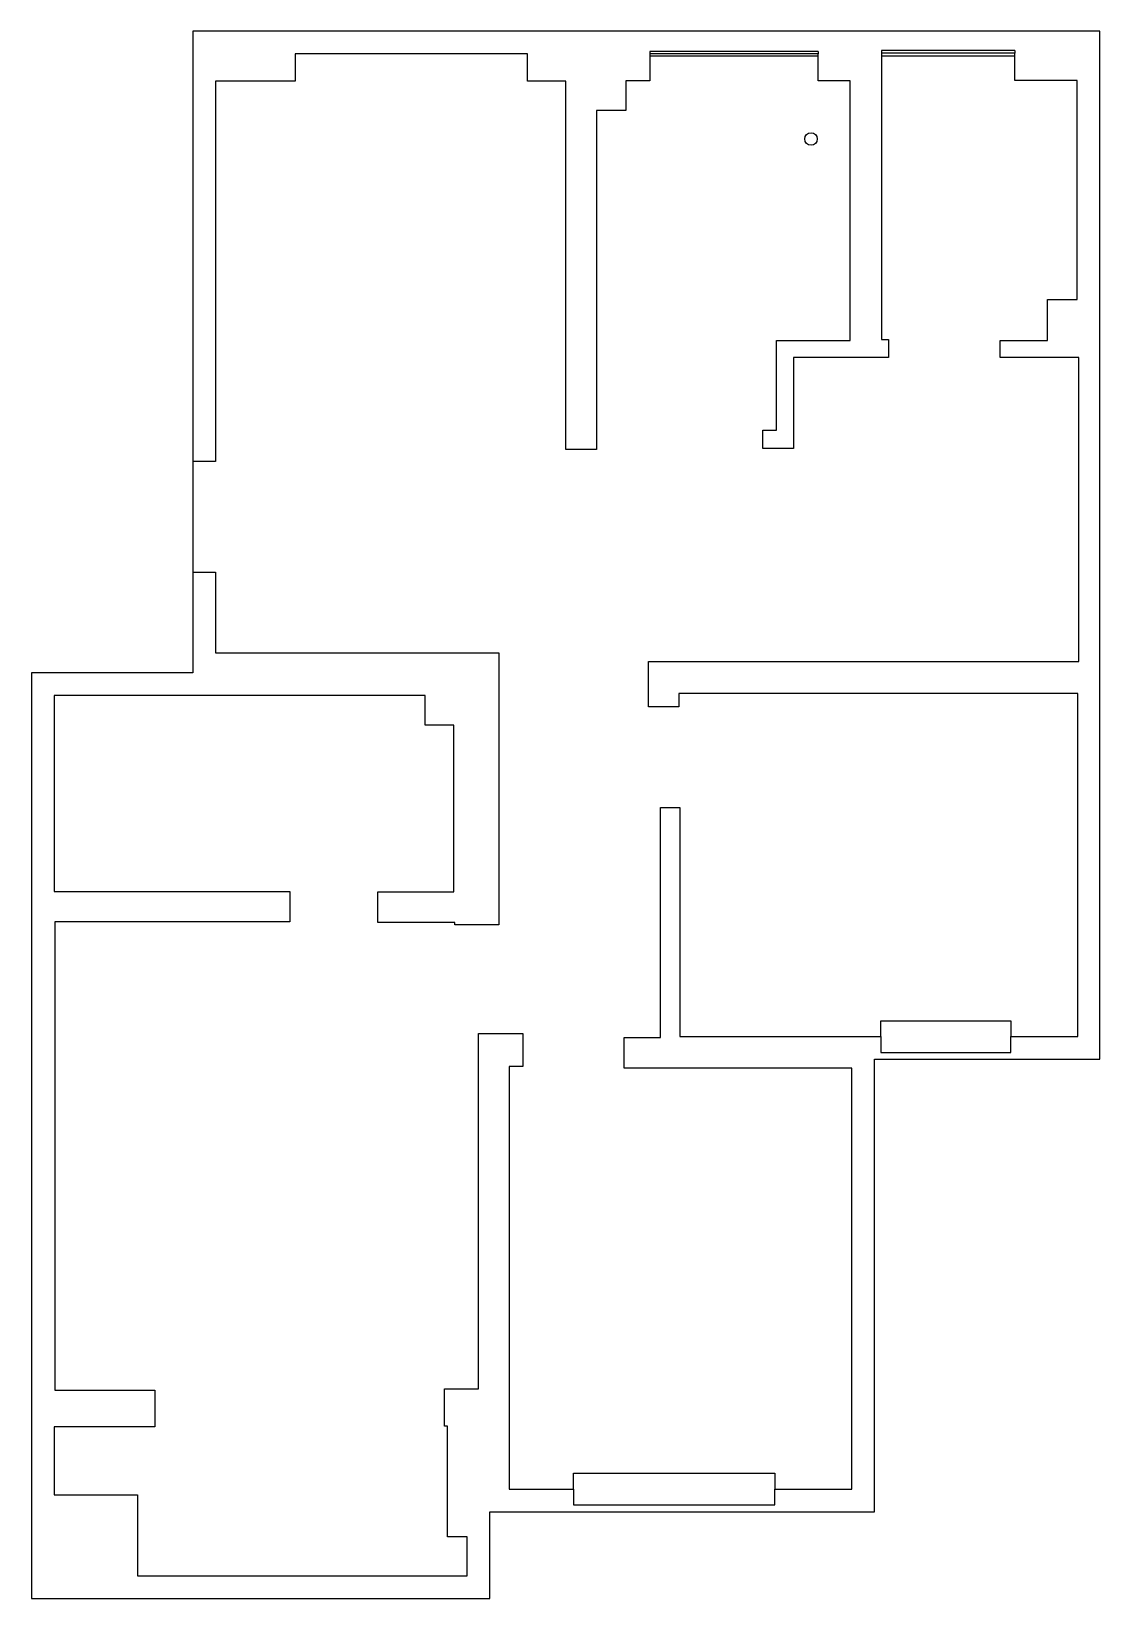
# Model space of a CAD drawing. Header units: millimetres. Extents: x 380 to 9810, y 575 to 14408.
import ezdxf

# ---------------------------------------------------------------- set-up
doc = ezdxf.new("R2010")
doc.units = ezdxf.units.MM

msp = doc.modelspace()

# ---------------------------------------------------------------- linework, layer by layer
for p, q in [((9810, 14408), (1806, 14408)), ((1806, 14408), (1806, 8745)), ((9810, 5336), (9810, 14408)), ((4758, 14208), (2708, 14208)), ((2708, 14208), (2708, 13968)), ((4758, 13968), (4758, 14208)), ((7326, 14230), (5838, 14230)), ((5838, 14230), (5838, 14210)), ((7326, 14210), (5838, 14210)), ((5838, 14210), (5838, 13970)), ((7326, 14210), (5838, 14210)), ((7326, 14190), (5838, 14190)), ((7326, 14230), (7326, 14210)), ((7326, 13970), (7326, 14210)), ((9060, 14240), (7885, 14240)), ((7885, 14240), (7885, 14215)), ((9060, 14215), (7885, 14215)), ((7885, 14215), (7885, 13975)), ((9060, 14190), (7885, 14190)), ((9060, 14240), (9060, 14215)), ((9060, 13975), (9060, 14215)), ((7885, 13975), (7885, 11688)), ((9610, 13975), (9060, 13975)), ((9610, 12040), (9610, 13975)), ((2006, 13968), (2006, 10611)), ((2708, 13968), (2006, 13968)), ((5098, 13968), (4758, 13968)), ((5098, 10717), (5098, 13968)), ((5838, 13970), (5628, 13970)), ((5628, 13970), (5628, 13710)), ((7606, 13970), (7326, 13970)), ((7606, 11680), (7606, 13970)), ((5628, 13710), (5368, 13710)), ((5368, 13710), (5368, 10717)), ((9350, 11680), (9350, 12040)), ((9350, 12040), (9610, 12040)), ((6956, 10887), (6956, 11680)), ((6956, 11680), (7606, 11680)), ((7885, 11688), (7945, 11688)), ((7945, 11688), (7945, 11528)), ((8930, 11530), (8930, 11680)), ((8930, 11680), (9350, 11680)), ((7945, 11528), (7106, 11528)), ((7106, 11528), (7106, 10727)), ((9625, 11530), (8930, 11530)), ((9625, 8845), (9625, 11530)), ((6836, 10727), (6836, 10887)), ((6836, 10887), (6956, 10887)), ((5368, 10717), (5098, 10717)), ((7106, 10727), (6836, 10727)), ((2006, 10611), (1806, 10611)), ((1805, 9636), (2006, 9636)), ((2006, 9636), (2006, 8922)), ((2006, 8922), (4507, 8922)), ((4507, 8922), (4507, 6522)), ((380, 8745), (380, 575)), ((1806, 8745), (380, 8745)), ((5826, 8445), (5826, 8845)), ((5826, 8845), (9625, 8845)), ((3855, 8545), (582, 8545)), ((582, 8545), (582, 6817)), ((3855, 8285), (3855, 8545)), ((6096, 8445), (5826, 8445)), ((9616, 8565), (6096, 8565)), ((6096, 8565), (6096, 8445)), ((9616, 5536), (9616, 8565)), ((4109, 8285), (3855, 8285)), ((4109, 6812), (4109, 8285)), ((5933, 5528), (5933, 7559)), ((5933, 7559), (6103, 7559)), ((6103, 7559), (6103, 5536)), ((582, 6817), (2660, 6817)), ((2660, 6817), (2660, 6547)), ((3437, 6542), (3437, 6812)), ((3437, 6812), (4109, 6812)), ((2660, 6547), (587, 6547)), ((587, 6547), (587, 2414)), ((4117, 6542), (3437, 6542)), ((4117, 6522), (4117, 6542)), ((4507, 6522), (4117, 6522)), ((7877, 5536), (7877, 5676)), ((7877, 5676), (9026, 5676)), ((9026, 5676), (9026, 5536)), ((4327, 2426), (4327, 5563)), ((4327, 5563), (4717, 5563)), ((4717, 5563), (4717, 5273)), ((6103, 5536), (7877, 5536)), ((7877, 5536), (7877, 5396)), ((9026, 5396), (9026, 5536)), ((9026, 5536), (9616, 5536)), ((5613, 5258), (5613, 5528)), ((5613, 5528), (5933, 5528)), ((7877, 5396), (9026, 5396)), ((4717, 5273), (4597, 5273)), ((4597, 5273), (4597, 1542)), ((7622, 5258), (5613, 5258)), ((7622, 1542), (7622, 5258)), ((7822, 5336), (9810, 5336)), ((7822, 1342), (7822, 5336)), ((587, 2414), (1470, 2414)), ((1470, 2414), (1470, 2091)), ((4027, 2096), (4027, 2426)), ((4027, 2426), (4327, 2426)), ((1470, 2091), (580, 2091)), ((580, 2091), (580, 1491)), ((4052, 2096), (4027, 2096)), ((4052, 1120), (4052, 2096)), ((5166, 1542), (5166, 1682)), ((5166, 1682), (6942, 1682)), ((6942, 1682), (6942, 1542)), ((4597, 1542), (5166, 1542)), ((5166, 1542), (5166, 1402)), ((6942, 1402), (6942, 1542)), ((6942, 1542), (7622, 1542)), ((580, 1491), (1316, 1491)), ((1316, 1491), (1316, 775)), ((5166, 1402), (6942, 1402)), ((4427, 1342), (7822, 1342)), ((4427, 575), (4427, 1342)), ((4227, 1120), (4052, 1120)), ((4227, 775), (4227, 1120)), ((1316, 775), (4227, 775)), ((380, 575), (4427, 575))]:
    msp.add_line(p, q)
msp.add_circle((7262, 13458), 55)

doc.saveas('drawing.dxf')
